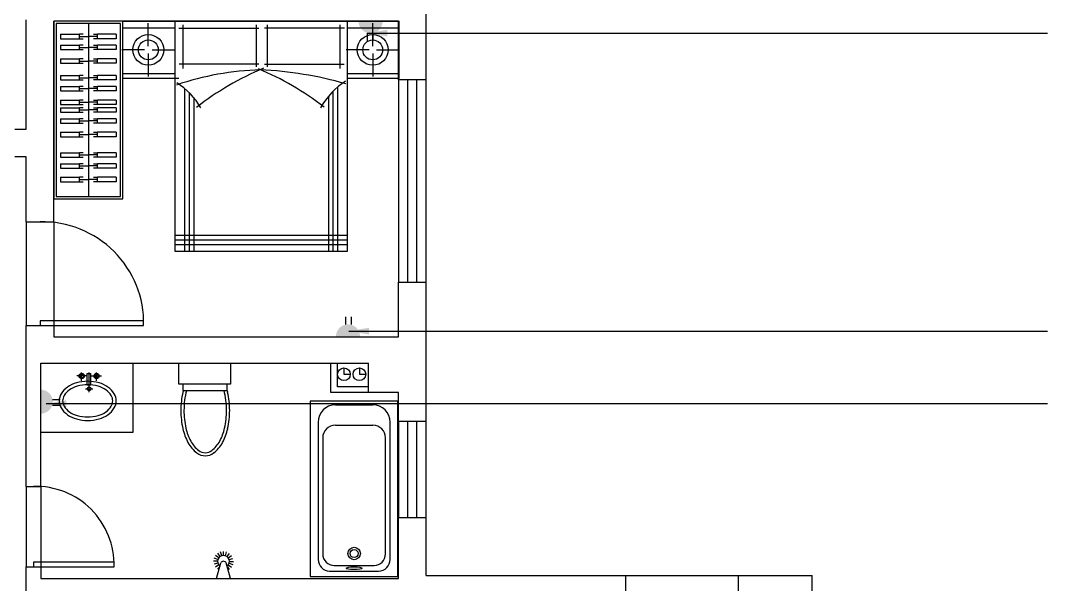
# Model space of a CAD drawing. Header units: millimetres. Extents: x -1705246 to 222838, y -3231245 to 126310.
# Drawn here: x 160046 to 168970, y 3608 to 8510 of the extents above; entities that cross this region are included whole.
import ezdxf

# ---------------------------------------------------------------- set-up
doc = ezdxf.new("R2010")
doc.units = ezdxf.units.MM
for name, color, linetype in [('016-P平面家具', 1, 'Continuous'), ('家具', 1, 'Continuous'), ('家具内线', 8, 'Continuous'), ('家具外线', 1, 'Continuous')]:
    doc.layers.add(name, color=color, linetype=linetype)
doc.styles.get("Standard").update_dxf_attribs({"font": ''})
doc.styles.get('Standard').set_extended_font_data('SimSun')
doc.dimstyles.new('ISO-25', dxfattribs={"dimscale": 70, "dimtxt": 2.5, "dimasz": 2.5, "dimexe": 1.25, "dimexo": 0.625, "dimtad": 1, "dimdec": 0, "dimtxsty": 'Standard', "dimblk": 'ARCHTICK', "dimcen": 2.5, "dimclrd": 251, "dimclre": 251, "dimclrt": 3, "dimadec": 0, "dimazin": 0, "dimtfac": 1, "dimtdec": 0, "dimtix": 1, "dimtmove": 2, "dimatfit": 3, "dimfxl": 1, "dimarcsym": 0})

# ---------------------------------------------------------------- blocks, each defined once
blk = doc.blocks.new('_ArchTick')
at = {"color": 0, "linetype": 'ByBlock', "const_width": 0.15}
blk.add_lwpolyline([(-0.5, -0.5), (0.5, 0.5)], dxfattribs=at)

msp = doc.modelspace()

# ---------------------------------------------------------------- hatches: boundary and pattern name
for points in [[(163192.4, 8502.9), (162983.8, 8502.9, 1)], [(162787.6, 5764.2), (162996.2, 5764.2, 1)], [(160222.1, 5301.1), (160222.1, 5092.5, 1)]]:
    msp.add_hatch(color=5).paths.add_polyline_path(points)

# ---------------------------------------------------------------- linework, layer by layer
at = {"color": 250}
for p, q in [((163571.2, 7995), (163571.2, 8745)), ((160096.2, 7565), (160096.2, 8515)), ((163331.2, 8505), (160336.2, 8505)), ((160336.2, 6760), (160336.2, 8505)), ((160936.2, 8505), (160336.2, 8505)), ((160336.2, 8505), (160336.2, 6960)), ((160916.2, 8485), (160356.2, 8485)), ((160356.2, 8485), (160356.2, 6980)), ((160636.2, 8485), (160636.2, 6980)), ((160916.2, 6980), (160916.2, 8485)), ((160936.2, 6960), (160936.2, 8505)), ((163331.2, 7995), (163331.2, 8505)), ((160394.5, 8391.2), (160394.5, 8352.3)), ((160394.5, 8391.2), (160557.2, 8391.2)), ((160557.2, 8352.3), (160557.2, 8391.2)), ((160590.9, 8391.2), (160557.2, 8391.2)), ((160681.6, 8391.2), (160715.3, 8391.2)), ((160715.3, 8352.3), (160715.3, 8391.2)), ((160878, 8391.2), (160715.3, 8391.2)), ((160878, 8391.2), (160878, 8352.3)), ((160394.5, 8352.3), (160557.2, 8352.3)), ((160557.2, 8371.8), (160636.2, 8371.8)), ((160557.2, 8352.3), (160590.9, 8352.3)), ((160715.3, 8371.8), (160636.2, 8371.8)), ((160715.3, 8352.3), (160681.6, 8352.3)), ((160878, 8352.3), (160715.3, 8352.3)), ((160394.5, 8295.7), (160394.5, 8256.8)), ((160394.5, 8295.7), (160557.2, 8295.7)), ((160394.5, 8256.8), (160557.2, 8256.8)), ((160557.2, 8256.8), (160557.2, 8295.7)), ((160590.9, 8295.7), (160557.2, 8295.7)), ((160557.2, 8276.3), (160636.2, 8276.3)), ((160557.2, 8256.8), (160590.9, 8256.8)), ((160715.3, 8276.3), (160636.2, 8276.3)), ((160681.6, 8295.7), (160715.3, 8295.7)), ((160715.3, 8256.8), (160681.6, 8256.8)), ((160715.3, 8256.8), (160715.3, 8295.7)), ((160878, 8295.7), (160715.3, 8295.7)), ((160878, 8256.8), (160715.3, 8256.8)), ((160878, 8295.7), (160878, 8256.8)), ((160394.5, 8177.6), (160394.5, 8138.7)), ((160394.5, 8177.6), (160557.2, 8177.6)), ((160394.5, 8138.7), (160557.2, 8138.7)), ((160557.2, 8138.7), (160557.2, 8177.6)), ((160590.9, 8177.6), (160557.2, 8177.6)), ((160557.2, 8158.1), (160636.2, 8158.1)), ((160557.2, 8138.7), (160590.9, 8138.7)), ((160715.3, 8158.1), (160636.2, 8158.1)), ((160681.6, 8177.6), (160715.3, 8177.6)), ((160715.3, 8138.7), (160681.6, 8138.7)), ((160715.3, 8138.7), (160715.3, 8177.6)), ((160878, 8177.6), (160715.3, 8177.6)), ((160878, 8138.7), (160715.3, 8138.7)), ((160878, 8177.6), (160878, 8138.7)), ((160394.5, 8032.7), (160394.5, 7993.8)), ((160394.5, 8032.7), (160557.2, 8032.7)), ((160557.2, 7993.8), (160557.2, 8032.7)), ((160590.9, 8032.7), (160557.2, 8032.7)), ((160681.6, 8032.7), (160715.3, 8032.7)), ((160715.3, 7993.8), (160715.3, 8032.7)), ((160878, 8032.7), (160715.3, 8032.7)), ((160878, 8032.7), (160878, 7993.8)), ((160394.5, 7993.8), (160557.2, 7993.8)), ((160557.2, 8013.2), (160636.2, 8013.2)), ((160557.2, 7993.8), (160590.9, 7993.8)), ((160715.3, 8013.2), (160636.2, 8013.2)), ((160715.3, 7993.8), (160681.6, 7993.8)), ((160878, 7993.8), (160715.3, 7993.8)), ((163571.2, 7995), (163331.2, 7995)), ((163331.2, 7995), (163331.2, 6235)), ((163411.2, 6235), (163411.2, 7995)), ((163491.2, 6235), (163491.2, 7995)), ((163571.2, 6235), (163571.2, 7995)), ((160394.5, 7937.2), (160394.5, 7898.3)), ((160394.5, 7937.2), (160557.2, 7937.2)), ((160394.5, 7898.3), (160557.2, 7898.3)), ((160557.2, 7898.3), (160557.2, 7937.2)), ((160590.9, 7937.2), (160557.2, 7937.2)), ((160557.2, 7917.7), (160636.2, 7917.7)), ((160557.2, 7898.3), (160590.9, 7898.3)), ((160715.3, 7917.7), (160636.2, 7917.7)), ((160681.6, 7937.2), (160715.3, 7937.2)), ((160715.3, 7898.3), (160681.6, 7898.3)), ((160715.3, 7898.3), (160715.3, 7937.2)), ((160878, 7937.2), (160715.3, 7937.2)), ((160878, 7898.3), (160715.3, 7898.3)), ((160878, 7937.2), (160878, 7898.3)), ((160394.5, 7819.1), (160394.5, 7780.1)), ((160394.5, 7819.1), (160557.2, 7819.1)), ((160394.5, 7780.1), (160557.2, 7780.1)), ((160557.2, 7780.1), (160557.2, 7819.1)), ((160590.9, 7819.1), (160557.2, 7819.1)), ((160557.2, 7799.6), (160636.2, 7799.6)), ((160557.2, 7780.1), (160590.9, 7780.1)), ((160715.3, 7799.6), (160636.2, 7799.6)), ((160681.6, 7819.1), (160715.3, 7819.1)), ((160715.3, 7780.1), (160681.6, 7780.1)), ((160715.3, 7780.1), (160715.3, 7819.1)), ((160878, 7819.1), (160715.3, 7819.1)), ((160878, 7780.1), (160715.3, 7780.1)), ((160878, 7819.1), (160878, 7780.1)), ((160394.5, 7752), (160394.5, 7713.1)), ((160394.5, 7752), (160557.2, 7752)), ((160394.5, 7713.1), (160557.2, 7713.1)), ((160557.2, 7713.1), (160557.2, 7752)), ((160590.9, 7752), (160557.2, 7752)), ((160557.2, 7732.5), (160636.2, 7732.5)), ((160557.2, 7713.1), (160590.9, 7713.1)), ((160715.3, 7732.5), (160636.2, 7732.5)), ((160681.6, 7752), (160715.3, 7752)), ((160715.3, 7713.1), (160681.6, 7713.1)), ((160715.3, 7713.1), (160715.3, 7752)), ((160878, 7752), (160715.3, 7752)), ((160878, 7713.1), (160715.3, 7713.1)), ((160878, 7752), (160878, 7713.1)), ((160394.5, 7656.5), (160394.5, 7617.6)), ((160394.5, 7656.5), (160557.2, 7656.5)), ((160394.5, 7617.6), (160557.2, 7617.6)), ((160557.2, 7617.6), (160557.2, 7656.5)), ((160590.9, 7656.5), (160557.2, 7656.5)), ((160557.2, 7637), (160636.2, 7637)), ((160557.2, 7617.6), (160590.9, 7617.6)), ((160715.3, 7637), (160636.2, 7637)), ((160681.6, 7656.5), (160715.3, 7656.5)), ((160715.3, 7617.6), (160681.6, 7617.6)), ((160715.3, 7617.6), (160715.3, 7656.5)), ((160878, 7656.5), (160715.3, 7656.5)), ((160878, 7617.6), (160715.3, 7617.6)), ((160878, 7656.5), (160878, 7617.6)), ((159996.2, 7565), (160096.2, 7565)), ((160394.5, 7538.4), (160394.5, 7499.4)), ((160394.5, 7538.4), (160557.2, 7538.4)), ((160394.5, 7499.4), (160557.2, 7499.4)), ((160557.2, 7499.4), (160557.2, 7538.4)), ((160590.9, 7538.4), (160557.2, 7538.4)), ((160557.2, 7518.9), (160636.2, 7518.9)), ((160557.2, 7499.4), (160590.9, 7499.4)), ((160715.3, 7518.9), (160636.2, 7518.9)), ((160681.6, 7538.4), (160715.3, 7538.4)), ((160715.3, 7499.4), (160681.6, 7499.4)), ((160715.3, 7499.4), (160715.3, 7538.4)), ((160878, 7538.4), (160715.3, 7538.4)), ((160878, 7499.4), (160715.3, 7499.4)), ((160878, 7538.4), (160878, 7499.4)), ((160096.2, 7325), (159996.2, 7325)), ((160096.2, 6760), (160096.2, 7325)), ((160394.5, 7361), (160394.5, 7322.1)), ((160394.5, 7361), (160557.2, 7361)), ((160394.5, 7322.1), (160557.2, 7322.1)), ((160557.2, 7322.1), (160557.2, 7361)), ((160590.9, 7361), (160557.2, 7361)), ((160557.2, 7341.6), (160636.2, 7341.6)), ((160557.2, 7322.1), (160590.9, 7322.1)), ((160715.3, 7341.6), (160636.2, 7341.6)), ((160681.6, 7361), (160715.3, 7361)), ((160715.3, 7322.1), (160681.6, 7322.1)), ((160715.3, 7322.1), (160715.3, 7361)), ((160878, 7361), (160715.3, 7361)), ((160878, 7322.1), (160715.3, 7322.1)), ((160878, 7361), (160878, 7322.1)), ((160394.5, 7265.6), (160394.5, 7226.6)), ((160394.5, 7265.6), (160557.2, 7265.6)), ((160557.2, 7226.6), (160557.2, 7265.6)), ((160590.9, 7265.6), (160557.2, 7265.6)), ((160557.2, 7246.1), (160636.2, 7246.1)), ((160715.3, 7246.1), (160636.2, 7246.1)), ((160681.6, 7265.6), (160715.3, 7265.6)), ((160715.3, 7226.6), (160715.3, 7265.6)), ((160878, 7265.6), (160715.3, 7265.6)), ((160878, 7265.6), (160878, 7226.6)), ((160394.5, 7226.6), (160557.2, 7226.6)), ((160394.5, 7147.4), (160394.5, 7108.5)), ((160394.5, 7147.4), (160557.2, 7147.4)), ((160557.2, 7226.6), (160590.9, 7226.6)), ((160557.2, 7108.5), (160557.2, 7147.4)), ((160590.9, 7147.4), (160557.2, 7147.4)), ((160715.3, 7226.6), (160681.6, 7226.6)), ((160681.6, 7147.4), (160715.3, 7147.4)), ((160878, 7226.6), (160715.3, 7226.6)), ((160715.3, 7108.5), (160715.3, 7147.4)), ((160878, 7147.4), (160715.3, 7147.4)), ((160878, 7147.4), (160878, 7108.5)), ((160394.5, 7108.5), (160557.2, 7108.5)), ((160557.2, 7128), (160636.2, 7128)), ((160557.2, 7108.5), (160590.9, 7108.5)), ((160715.3, 7128), (160636.2, 7128)), ((160715.3, 7108.5), (160681.6, 7108.5)), ((160878, 7108.5), (160715.3, 7108.5)), ((160356.2, 6980), (160916.2, 6980)), ((160336.2, 6960), (160936.2, 6960)), ((160096.2, 6760), (160336.2, 6760)), ((160096.2, 6760), (160096.2, 5860)), ((160336.2, 6760), (160336.2, 5860)), ((163331.2, 5760), (163331.2, 6235)), ((163331.2, 6235), (163571.2, 6235)), ((163571.2, 5025), (163571.2, 6235)), ((161116.2, 5900), (160216.2, 5900)), ((160216.2, 5900), (160216.2, 5860)), ((161116.2, 5860), (161116.2, 5900)), ((160096.2, 4460), (160096.2, 5860)), ((160096.2, 5860), (160336.2, 5860)), ((160216.2, 5860), (161116.2, 5860)), ((160336.2, 5860), (160336.2, 5760)), ((160336.2, 5760), (163331.2, 5760)), ((160221.2, 4460), (160221.2, 5530)), ((160221.2, 5530), (163071.2, 5530)), ((160221.2, 5530), (161021.2, 5530)), ((160221.2, 4930), (160221.2, 5530)), ((161021.2, 5530), (161021.2, 4930)), ((162741.2, 5275), (162741.2, 5530)), ((162801.2, 5325), (162801.2, 5530)), ((162856.2, 5490), (162856.2, 5435)), ((162991.5, 5490), (162991.5, 5435)), ((163071.2, 5275), (163071.2, 5530)), ((162856.2, 5435), (162911.2, 5435)), ((162991.5, 5435), (163046.5, 5435)), ((163071.2, 5275), (162741.2, 5275)), ((163071.2, 5325), (162801.2, 5325)), ((163331.2, 5275), (163071.2, 5275)), ((163331.2, 5025), (163331.2, 5275)), ((163571.2, 5025), (163331.2, 5025)), ((163331.2, 5025), (163331.2, 4190)), ((163411.2, 4190), (163411.2, 5025)), ((163491.2, 4190), (163491.2, 5025)), ((163571.2, 4190), (163571.2, 5025)), ((161021.2, 4930), (160221.2, 4930)), ((160096.2, 4460), (160221.2, 4460)), ((160096.2, 4460), (160096.2, 3760)), ((160221.2, 4460), (160221.2, 3760)), ((163331.2, 3660), (163331.2, 4190)), ((163331.2, 4190), (163571.2, 4190)), ((163571.2, 3685), (163571.2, 4190)), ((160096.2, 3425), (160096.2, 3760)), ((160096.2, 3760), (160221.2, 3760)), ((160858.7, 3800), (160158.7, 3800)), ((160158.7, 3800), (160158.7, 3760)), ((160158.7, 3760), (160858.7, 3760)), ((160221.2, 3760), (160221.2, 3660)), ((160858.7, 3760), (160858.7, 3800)), ((160221.2, 3660), (163331.2, 3660)), ((163571.2, 3685), (165306.2, 3685)), ((165306.2, 3425), (165306.2, 3685)), ((165306.2, 3685), (166286.2, 3685)), ((166286.2, 3425), (166286.2, 3685)), ((166286.2, 3685), (166924.9, 3685)), ((166924.9, 2985), (166924.9, 3685))]:
    msp.add_line(p, q, dxfattribs=at)
at = {"color": 5}
for p, q in [((163057.3, 8400.7), (163057.3, 8333.5)), ((163107.3, 8400.7), (163107.3, 8333.5)), ((162872.7, 5866.4), (162872.7, 5933.6)), ((162922.7, 5866.4), (162922.7, 5933.6)), ((160324.3, 5216.1), (160391.5, 5216.1)), ((160324.3, 5166.1), (160391.5, 5166.1))]:
    msp.add_line(p, q, dxfattribs=at)
at = {"color": 250}
for centre in [(162856.2, 5435), (162991.5, 5435)]:
    msp.add_circle(centre, 55, dxfattribs=at)
for centre, radius, start, end in [((160236.2, 5880), 880.2, 358.69805, 91.30195), ((160178.7, 3780), 680.3, 358.31532, 91.68468)]:
    msp.add_arc(centre, radius, start, end, dxfattribs=at)
at = {"layer": '016-P平面家具', "color": 250}
for p, q in [((160936.2, 8005), (160936.2, 8505)), ((160936.2, 8505), (161406.2, 8505)), ((161386.2, 8505), (161386.2, 6505)), ((161399.7, 8505), (162883.4, 8505)), ((162886.2, 6505), (162886.2, 8505)), ((162886.2, 8005), (162886.2, 8505)), ((162886.2, 8505), (163336.2, 8505)), ((163336.2, 8005), (163336.2, 8505)), ((161422.2, 8005), (160936.2, 8005)), ((163336.2, 8005), (162886.2, 8005)), ((161386.2, 6505), (162886.2, 6505))]:
    msp.add_line(p, q, dxfattribs=at)
for centre, radius, start, end in [((162198.9, 5622.7), 2459.5, 91.59147, 108.90253), ((163158.3, 5718.9), 2578.7, 112.83505, 127.87064), ((161162.6, 5792), 2485.7, 52.26679, 67.51038), ((161985.6, 4873), 3211.5, 73.97377, 87.4015), ((161094.4, 7459.8), 594.4, 29.33826, 58.65815), ((163230.4, 7429.2), 660.8, 122.99553, 150.8543)]:
    msp.add_arc(centre, radius, start, end, dxfattribs=at)
at = {"layer": '家具', "color": 250}
for p, q in [((161156.7, 8287), (161156.7, 8486.2)), ((163106.7, 8287), (163106.7, 8486.2)), ((161386.2, 8445), (160936.2, 8445)), ((161421.8, 8442.4), (162117, 8442.4)), ((161459.7, 8093.5), (161459.7, 8472.8)), ((162094.9, 8472.8), (162094.9, 8106.4)), ((162861.5, 8442.4), (162166.3, 8442.4)), ((162188.4, 8472.8), (162188.4, 8106.4)), ((162823.6, 8093.5), (162823.6, 8472.8)), ((163336.2, 8445), (162886.2, 8445)), ((161124.7, 8255), (160925.5, 8255)), ((161156.7, 8223), (161156.7, 8023.8)), ((161188.7, 8255), (161387.9, 8255)), ((163074.7, 8255), (162875.5, 8255)), ((163106.7, 8223), (163106.7, 8023.8)), ((163138.7, 8255), (163337.9, 8255)), ((162117, 8131.3), (161425.5, 8131.3)), ((162166.3, 8131.3), (162857.8, 8131.3)), ((160936.2, 8050), (161386.2, 8050)), ((162886.2, 8050), (163336.2, 8050)), ((161471.1, 7919.8), (161471.1, 6505)), ((161511.1, 7883.7), (161511.1, 6505)), ((162761.4, 7894.1), (162761.4, 6505)), ((162801.4, 7928.4), (162801.4, 6505)), ((161551.1, 7839.9), (161551.1, 6505)), ((162721.4, 7852.5), (162721.4, 6505)), ((161386.2, 6644.4), (162886.2, 6644.4)), ((161386.2, 6604.4), (162886.2, 6604.4)), ((161386.2, 6564.4), (162886.2, 6564.4))]:
    msp.add_line(p, q, dxfattribs=at)
for centre, radius in [((161156.7, 8255), 133.9), ((163106.7, 8255), 133.9), ((161156.7, 8255), 86.2), ((163106.7, 8255), 86.2)]:
    msp.add_circle(centre, radius, dxfattribs=at)
at = {"layer": '家具内线', "color": 250}
for p, q in [((160576.7, 5378.4), (160576.7, 5449.6)), ((160642.2, 5278.6), (160642.2, 5449.6)), ((160707.7, 5378.4), (160707.7, 5449.6)), ((160626, 5419.9), (160535.3, 5419.9)), ((160658.4, 5419.9), (160749, 5419.9)), ((160609.8, 5307.5), (160674.6, 5307.5)), ((161842.4, 5350), (161460.6, 5350)), ((161460.6, 5294.9), (161842.4, 5294.9)), ((162782.1, 4992), (163108.1, 4992)), ((162672.1, 4882), (162672.1, 3872.5)), ((163218.1, 3872.5), (163218.1, 4882)), ((161768.8, 3839.2), (161740.7, 3860)), ((161780.2, 3850.4), (161759.9, 3878.9)), ((161794.5, 3857.6), (161784.1, 3890.9)), ((161810.4, 3859.9), (161810.7, 3894.9)), ((161826.2, 3857.3), (161837.3, 3890.4)), ((161840.4, 3849.9), (161861.2, 3877.9)), ((161851.6, 3838.4), (161880.1, 3858.7)), ((161758.7, 3809.2), (161723.8, 3809.5)), ((161761.1, 3793.4), (161727.7, 3782.9)), ((161761.4, 3825), (161728.2, 3836.1)), ((161768.2, 3779), (161739.8, 3758.7)), ((161776.9, 3764.1), (161758.6, 3739.5)), ((161843.8, 3761.2), (161859.9, 3738.6)), ((161851, 3778.3), (161879.1, 3757.5)), ((161858.4, 3792.5), (161891.6, 3781.4)), ((161858.7, 3824.1), (161892.1, 3834.6)), ((161861.1, 3808.3), (161896.1, 3807.9)), ((162772.1, 3772.5), (163118.1, 3772.5))]:
    msp.add_line(p, q, dxfattribs=at)
for centre, radius in [((160577.8, 5419.9), 16.2), ((160706.6, 5419.9), 16.2), ((162945.1, 3876.5), 34.6)]:
    msp.add_circle(centre, radius, dxfattribs=at)
for centre, radius, start, end in [((160562.9, 5166.4), 161.1, 124.49736, 148.92079), ((160603.3, 5107.6), 232.5, 105.88916, 124.49736), ((160629.8, 5014.7), 329.1, 90, 105.88916), ((160629.8, 5014.7), 329.1, 74.11084, 90), ((160656.3, 5107.6), 232.5, 55.50264, 74.11084), ((160696.7, 5166.4), 161.1, 31.07921, 55.50264), ((162170.5, 5120.4), 704.1, 165.6544, 180), ((161913.7, 5177.6), 441.1, 165.49156, 167.44142), ((161132.5, 5120.4), 704.1, 0, 14.3456), ((160501.3, 5203.6), 89.1, 148.92079, 180), ((160501.3, 5203.6), 89.1, 180, 211.07921), ((160758.3, 5203.6), 89.1, 0, 31.07921), ((160758.3, 5203.6), 89.1, 328.92079, 0), ((160562.9, 5240.7), 161.1, 211.07921, 235.50264), ((160603.3, 5299.6), 232.5, 235.50264, 254.11084), ((160656.3, 5299.6), 232.5, 285.88916, 304.49736), ((160696.7, 5240.7), 161.1, 304.49736, 328.92079), ((162170.5, 5120.4), 704.1, 180, 192.55858), ((161132.5, 5120.4), 704.1, 347.44142, 0), ((160629.8, 5392.5), 329.1, 254.11084, 270), ((160629.8, 5392.5), 329.1, 270, 285.88916), ((161913.7, 5063.2), 441.1, 192.55858, 208.27173), ((161389.3, 5063.2), 441.1, 331.72827, 347.44142), ((162782.1, 4882), 110, 90, 180), ((163108.1, 4882), 110, 0, 90), ((161752.1, 4976.3), 257.6, 208.27173, 232.39697), ((161550.9, 4976.3), 257.6, 307.60303, 331.72827), ((161651.5, 4845.7), 92.6, 232.39697, 270), ((161651.5, 4845.7), 92.6, 270, 307.60303), ((162772.1, 3872.5), 100, 180, 270), ((163118.1, 3872.5), 100, 270, 0)]:
    msp.add_arc(centre, radius, start, end, dxfattribs=at)
msp.add_ellipse((162945.1, 3748.5), major_axis=(-70.3, 0), ratio=0.170706, dxfattribs=at)
at = {"layer": '家具外线', "color": 250}
for p, q in [((161421, 5350), (161421, 5530)), ((161421, 5530), (161871.5, 5530)), ((161871.5, 5530), (161871.5, 5350)), ((160626, 5343.4), (160626, 5440.6)), ((160626, 5440.6), (160658.4, 5440.6)), ((160658.4, 5343.4), (160658.4, 5440.6)), ((160626, 5343.4), (160658.4, 5343.4)), ((161460.6, 5350), (161421, 5350)), ((161460.6, 5294.9), (161460.6, 5350)), ((161842.4, 5294.9), (161842.4, 5350)), ((161871.5, 5350), (161842.4, 5350)), ((162564.1, 5200.5), (162564.1, 3676.5)), ((163326.1, 5200.5), (162564.1, 5200.5)), ((163326.1, 3676.5), (163326.1, 5200.5)), ((162782.1, 5168.3), (163108.1, 5168.3)), ((162632.1, 5018.3), (162632.1, 3824.5)), ((163258.1, 3824.5), (163258.1, 5018.3)), ((161747.9, 3660), (161785.6, 3795.4)), ((161871.9, 3660), (161834.3, 3795.4)), ((162564.1, 3676.5), (163326.1, 3676.5)), ((162732.1, 3724.5), (163158.1, 3724.5))]:
    msp.add_line(p, q, dxfattribs=at)
for centre, radius in [((160577.8, 5419.9), 22.7), ((160706.6, 5419.9), 22.7), ((160641.8, 5307.5), 16.2), ((162945.1, 3876.5), 54.6)]:
    msp.add_circle(centre, radius, dxfattribs=at)
for centre, radius, start, end in [((160603.3, 5107.6), 262.5, 105.88916, 124.49736), ((160629.8, 5014.7), 359.1, 90, 105.88916), ((160629.8, 5014.7), 359.1, 74.11084, 90), ((160656.3, 5107.6), 262.5, 55.50264, 74.11084), ((160501.3, 5203.6), 119.1, 148.92079, 180), ((160562.9, 5166.4), 191.1, 124.49736, 148.92079), ((160696.7, 5166.4), 191.1, 31.07921, 55.50264), ((160758.3, 5203.6), 119.1, 0, 31.07921), ((162170.5, 5120.4), 731.1, 167.44142, 180), ((161913.7, 5177.6), 468.1, 165.49156, 167.44142), ((161389.3, 5177.6), 468.1, 12.55858, 14.50844), ((161132.5, 5120.4), 731.1, 0, 12.55858), ((160501.3, 5203.6), 119.1, 180, 211.07921), ((160758.3, 5203.6), 119.1, 328.92079, 0), ((160562.9, 5240.7), 191.1, 211.07921, 235.50264), ((160696.7, 5240.7), 191.1, 304.49736, 328.92079), ((162170.5, 5120.4), 731.1, 180, 192.55858), ((161132.5, 5120.4), 731.1, 347.44142, 0), ((162782.1, 5018.3), 150, 90, 180), ((163108.1, 5018.3), 150, 0, 90), ((160603.3, 5299.6), 262.5, 235.50264, 254.11084), ((160629.8, 5392.5), 359.1, 254.11084, 270), ((160629.8, 5392.5), 359.1, 270, 285.88916), ((160656.3, 5299.6), 262.5, 285.88916, 304.49736), ((161913.7, 5063.2), 468.1, 192.55858, 208.27173), ((161389.3, 5063.2), 468.1, 331.72827, 347.44142), ((161752.1, 4976.3), 284.6, 208.27173, 232.39697), ((161550.9, 4976.3), 284.6, 307.60303, 331.72827), ((161651.5, 4845.7), 119.6, 232.39697, 270), ((161651.5, 4845.7), 119.6, 270, 307.60303), ((161809.9, 3808.7), 51.2, 308.39691, 231.60309), ((161809.9, 3779.9), 28.9, 32.50784, 147.49216), ((162732.1, 3824.5), 100, 180, 270), ((163158.1, 3824.5), 100, 270, 0)]:
    msp.add_arc(centre, radius, start, end, dxfattribs=at)

# ---------------------------------------------------------------- leaders
at = {"color": 1}
for points in [[(163057.3, 8400.7), (168970, 8400.7)], [(162900, 5810), (168970, 5810)]]:
    msp.add_leader(points, dimstyle='ISO-25', override={"dimgap": 0.625, "dimtad": 0}, dxfattribs=at)
at = {"color": 3}
msp.add_leader([(160270, 5180), (168970, 5180)], dimstyle='ISO-25', override={"dimtad": 0}, dxfattribs=at)

doc.saveas('drawing.dxf')
